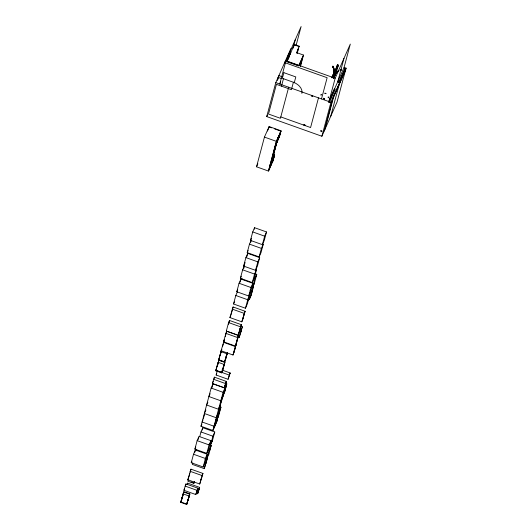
<?xml version="1.0" encoding="UTF-8"?>
<svg xmlns="http://www.w3.org/2000/svg" width="531" height="531" viewBox="0 0 531 531"><rect width="100%" height="100%" fill="white"/><g stroke="black" fill="none" stroke-linecap="round" stroke-linejoin="round"><path stroke-width="0.8" d="M209.526 451.131L209.898 449.153L209.539 451.144M219.907 355.637L220.119 354.801M217.458 417.054L218.068 415.142M251.88 292.183L252.238 290.191M229.266 375.815L229.578 374.879M240.895 332.167L241.393 330.521M270.618 163.993L271.089 162.937M274.295 149.53L274.945 148.441L274.361 149.53M197.094 490.843L197.346 490.14M206.008 457.264L206.632 455.863M208.092 450.388L207.468 451.795M234.277 351.257L234.529 350.546M250.008 293.019L249.384 294.426M220.431 354.097L220.232 354.449M344.081 67.43L328.941 101.594L335.161 78.256L350.301 44.093L344.081 67.43L346.066 68.141L337.026 102.085L321.886 136.248L266.735 116.581L275.781 82.63L290.922 48.467L289.441 54.009M277.268 80.546L278.118 77.36L281.43 78.542M277.839 79.564L278.894 75.601L282.207 76.783M273.146 154.322L274.64 154.853L273.133 160.508L268.46 171.055L256.533 166.8L264.445 137.098L269.117 126.557L281.045 130.812L279.538 136.467L274.866 147.014L272.536 155.855M284.729 63.07L285.154 61.483M296.139 45.221L301.11 26.55L285.97 60.713L279.757 84.051L280.753 81.794M268.739 127.971L269.117 126.557M286.647 61.662L288.306 55.443L289.302 55.795L288.446 59.001M294.977 45.095L299.238 46.609L299.331 46.257L294.366 44.485L286.793 61.709L298.714 65.963L303.486 55.065L296.53 52.582M287.218 60.687L289.083 53.684L290.079 54.036M281.483 86.141L283.461 78.714M293.066 48.122L295.342 39.566M293.231 47.797L294.366 44.485M297.114 52.947L298.243 48.719M297.168 53.439L298.614 48.016M288.685 87.203L280.434 118.3L268.513 114.046L276.425 84.343L291.419 89.686L293.397 82.259A11.111 7.633 23.9 0 1 301.854 93.403M268.46 171.055L276.372 141.352L281.045 130.812M269.994 165.4L268.58 170.703L270.299 166.834L271.706 161.53L269.994 165.4L274.64 154.853M270.093 165.048L272.443 156.207M276.399 141.352L274.985 146.656L276.704 142.793L278.111 137.489L276.399 141.352L264.445 137.098M274.414 149.417L274.7 148.355M180.699 502.326L183.899 491.726L189.859 493.857L186.666 504.45L180.699 502.326L181.323 500.919M183.905 490.292L185.969 483.94L197.897 488.195L195.833 494.547L183.905 490.292L184.529 488.892M191.246 462.727L193.51 454.244L195.381 450.022L207.302 454.277L205.012 462.767L203.174 466.981L191.246 462.727L191.87 461.326M194.877 449.12L197.134 440.637L199.006 436.416L210.926 440.67L208.637 449.153L206.798 453.374L194.877 449.12L195.806 447.016M220.053 409.328L216.635 422.052L212.891 430.488L200.97 426.234L211.139 388.048L213.011 383.827L224.938 388.081L218.122 413.543M212.354 383.508L214.418 377.156L226.339 381.411L224.274 387.763L212.354 383.508L213.283 381.397M215.752 370.751L218.945 360.157L224.905 362.281L221.712 372.875L215.752 370.751L216.396 369.224M227.334 353.175L224.547 362.228L218.586 360.098L221.779 349.504L220.962 352.591M233.003 355L236.195 344.407L233.003 355L221.075 350.745L224.274 340.152L223.657 342.468M223.458 341.805L226.657 331.211L238.578 335.466L235.386 346.059L223.458 341.805L224.394 339.694M228.582 322.576L226.319 331.059L238.246 335.313L241.439 324.72L229.518 320.465L228.582 322.576L240.503 326.824L238.246 335.313M229.916 317.571L233.109 306.978L245.037 311.232L241.837 321.826L229.916 317.571L230.846 315.46M245.461 308.232L247.751 299.743L249.59 295.528L247.3 304.011L245.461 308.232L233.534 303.978L235.797 295.488L237.35 291.977M236.793 291.758L239.05 283.269L240.921 279.054L252.842 283.302L250.552 291.791L248.714 296.006L236.793 291.758L237.729 289.647M252.298 282.558L254.555 274.076L256.427 269.854L254.163 278.344L252.298 282.558L240.37 278.31L242.634 269.821L244.506 265.606L243.683 268.693M243.629 266.084L245.886 257.601L247.758 253.38L259.679 257.635L257.422 266.124L255.55 270.339L243.629 266.084L245.183 262.573M259.135 256.885L261.398 248.395L263.27 244.18L261.006 252.663L259.135 256.885L247.214 252.63L249.47 244.141L251.03 240.629M250.466 240.41L252.729 231.921L254.601 227.706L266.522 231.954L264.259 240.443L262.394 244.658L250.466 240.41L251.402 238.3M271.182 162.586L273.538 153.744M273.631 153.393L275.981 144.551M186.042 503.833L180.825 501.968L183.772 492.078L182.199 497.998M221.659 349.856L218.712 359.746L223.929 361.604M271.261 162.406L273.611 153.572M273.704 153.213L276.06 144.379M274.155 152.337L271.806 161.178L276.731 142.793M274.255 151.985L276.605 143.144M217.836 364.206L218.818 360.509M220.478 354.29L221.069 352.073M181.635 500.215L182.87 495.582M183.281 494.042L183.899 491.726M185.405 486.064L185.969 483.94M203.446 418.342L204.681 413.709M214.039 378.57L214.418 377.156M217.298 366.324L217.916 364.014M218.327 362.467L218.945 360.157M222.628 346.325L223.246 344.008M225.217 336.608L226.657 331.211M228.489 324.322L229.518 320.465M231.051 314.691L232.286 310.064M232.697 308.518L233.109 306.978M194.764 452.339L195.381 450.022M198.182 439.502L198.8 437.192M211.982 387.69L213.011 383.827M240.098 282.14L240.921 279.054M246.935 256.466L247.758 253.38M250.725 242.236L251.342 239.926M254.19 229.246L254.601 227.706M187.801 479.765L190.994 469.172L202.922 473.426L199.722 484.02L187.801 479.765L188.731 477.654M188.936 476.884L189.759 473.798M190.171 472.258L190.994 469.172M188.266 479.679L187.855 481.219L193.815 483.349L194.439 481.942M192.746 462.853L192.335 464.399L204.256 468.654L207.455 458.054L204.256 468.654M195.932 450.892L196.344 449.352M199.742 436.582L200.977 431.949L202.849 427.734L214.77 431.988L212.48 440.471L210.641 444.693L209.148 444.162M230.129 372.935L228.065 379.287L216.137 375.039L217.265 370.791L229.193 375.045L230.129 372.935L221.931 370.014M241.532 279.711L241.944 278.171M187.337 484.551L187.715 483.137L199.643 487.392L197.698 493.392M202.231 430.05L202.849 427.734M300.267 66.222L302.77 56.824L299.026 65.26M300.473 66.382L303.486 55.065M186.666 504.45L189.859 493.857M221.712 372.875L224.905 362.281M224.547 362.228L227.361 352.571M189.733 494.208L186.793 504.098L189.733 494.208L184.516 492.343M221.839 372.523L224.002 364.392M224.673 361.877L226.837 353.739L220.85 351.615M222.615 370.764L224.779 362.633M225.449 360.118L227.414 352.75M193.815 483.349L194.333 481.517M195.833 494.547L197.897 488.195M203.174 466.981L205.464 458.499L207.302 454.277M206.798 453.374L209.088 444.892L210.926 440.67M212.891 430.488L223.1 392.303L226.803 383.867L225.317 383.336M224.274 387.763L226.339 381.411M235.386 346.059L237.676 337.57M241.837 321.826L245.037 311.232M248.714 296.006L251.004 287.523L252.842 283.302M255.55 270.339L257.814 261.856L259.679 257.635M262.394 244.658L264.65 236.176L266.522 231.954M196.735 492.436L197.771 488.547M214.929 424.136L217.093 416.005M221.473 399.206L222.204 397.301L222.097 397.799M225.177 385.652L226.213 381.762M233.905 352.889L234.967 348.913M236.069 344.758L234.184 350.672M236.288 343.949L238.452 335.818M241.313 325.072L238.373 334.961M242.74 319.715L244.91 311.584L244.127 313.343L232.173 309.088M214.962 424.136L217.252 415.654M199.722 484.02L202.796 473.778M216.794 419.915L220.219 407.191L219.283 409.301M225.867 385.971L221.546 400.812M216.953 419.57L219.117 411.432M223.737 394.108L225.901 385.977M217.73 417.811L219.9 409.673M210.13 393.723L208.882 396.531L220.803 400.786L224.547 392.349L226.677 384.218M196.085 493.213L197.572 493.744L199.643 487.392M209.672 444.998L211.165 445.529L209.294 449.744L207.037 458.233L208.902 454.012M210.641 444.693L212.931 436.203L214.77 431.988M224.547 392.349L226.803 383.867M228.065 379.287L230.003 373.286M237.729 336.873L239.215 337.404L241.512 328.921M249.378 299.272L251.667 290.789L253.506 286.567L251.216 295.05L249.378 299.272L247.884 298.741M251.143 286.521L252.63 287.052L254.92 278.563L256.639 274.7M211.311 443.106L212.042 441.208L211.935 441.706M253.3 285.466L254.03 283.567L253.924 284.058M219.469 406.686L220.956 407.217L218.666 415.7L214.026 426.247L202.099 421.992L203.034 419.882M240.921 326.28L242.415 326.811L239.215 337.404M208.875 454.012L211.165 445.529M252.63 287.052L254.502 282.831L256.758 274.348L255.272 273.817M318.494 97.837L310.582 127.54L280.773 116.906M321.341 95.129A5.423 3.916 14.9 0 1 320.83 95.129L321.029 94.399A5.436 3.929 14.9 0 0 321.54 94.405M321.487 98.939L327.142 77.718L285.406 62.837M332.917 66.249A13.886 10.029 14.9 0 1 333.82 73.139L333.402 74.446L333.627 73.862A13.886 10.029 14.9 0 0 332.725 66.972L332.957 66.156A13.959 10.082 14.9 0 1 333.972 73.192L332.028 77.566M332.725 66.972L332.957 66.156M328.032 97.518A5.436 3.929 14.9 0 0 328.41 97.83L328.603 97.1A5.436 3.929 14.9 0 1 328.231 96.788M333.793 77.997L335.426 73.709A13.959 10.082 14.9 0 1 338.977 70.278M338.811 70.497A13.886 10.029 14.9 0 0 335.572 73.763L335.101 75.05M329.651 101.979L329.466 102.682L328.47 102.33L328.662 101.62L329.651 101.979L335.26 89.321L334.264 88.969M321.886 136.248L330.932 102.304L346.066 68.141M324.222 130.978L333.076 97.737L345.88 68.851L344.885 68.492L338.652 82.57M325.005 129.219L333.388 97.75L345.409 70.616M343.975 58.357L337.762 81.694L339.747 82.405L330.707 116.349M340.59 70.278A13.886 10.029 14.9 0 1 341.307 70.039L341.539 69.222A13.959 10.082 14.9 0 0 340.862 69.435M344.573 69.674L344.885 68.492M182.345 497.076L182.047 497.859L182.398 496.545M226.053 357.635L226.252 357.111M226.803 354.808L227.009 354.283M188.166 499.863L188.372 499.332M188.917 497.036L189.122 496.505M215.998 419.888L216.197 419.364M225.582 388.108L225.788 387.577M218.799 413.563L219.004 413.038M275.363 145.162C277.235 141.857 274.713 147.014 275.735 144.107M277.959 138.133L278.483 137.502L277.952 138.472M248.043 299.856C247.267 302.265 248.913 299.61 248.236 299.358M271.626 161.988L272.078 161.543L271.547 162.519M220.113 355.219L219.92 355.651M333.594 73.716L331.961 77.4L333.972 73.192M272.496 157.634L272.217 158.696M237.556 339.176L237.018 340.882L237.184 340.59M235.638 346.391L235.445 347.101M225.794 383.355L225.602 384.059M334.245 72.966L333.992 73.557L335.015 73.922L335.273 73.331A13.886 1.089 -70.4 0 0 338.433 65.233L337.411 64.868A13.886 1.089 -70.4 0 1 334.245 72.966L335.273 73.331L333.302 77.818M287.105 61.005L289.282 56.087M289.906 54.68L290.842 52.576M266.735 116.581L267.405 115.068M296.437 52.941L299.331 46.257M267.451 131.038L268.387 128.927M256.533 166.8L257.867 163.787M279.047 135.378L276.777 142.613L280.375 132.392L277.713 140.509M272.416 156.207L274.281 151.985M272.642 159.426L270.372 166.661L273.969 156.439L271.308 164.55M247.214 252.63L248.15 250.519M240.37 278.31L241.306 276.2M324.899 93.356A5.436 0.425 -70.4 0 1 324.919 93.197L325.941 93.562A5.436 0.425 -70.4 0 0 325.928 93.721M332.034 77.977L334.218 73.072A13.959 1.095 -70.4 0 0 337.45 64.775M332.632 77.088L333.654 74.831M323.465 98.653L324.527 98.925L323.465 98.653A5.436 0.425 -70.4 0 1 323.618 98.182M333.368 78.137L334.922 74.639A13.886 1.089 -70.4 0 1 336.807 71.393M333.481 78.09L335.426 73.709M233.534 303.978L234.47 301.867M333.614 78.084L335.572 73.763M341.539 69.222L341.499 69.309A13.886 10.029 14.9 0 0 340.783 69.554M341.307 70.039L341.347 69.946A13.959 10.082 14.9 0 0 340.67 70.165M328.968 100.923L330.216 98.109M330.528 97.405L331.775 94.591M332.087 93.887L333.953 89.673M339.07 82.318L344.413 70.265M221.075 350.745L221.699 349.345M218.586 360.098L219.522 357.987M254.893 278.563L256.758 274.348M252.756 286.7L254.468 282.831M249.504 298.92L251.216 295.05M216.137 375.039L216.761 373.632M240.503 326.824L241.439 324.72M207.867 402.206L206.619 405.02L218.546 409.275L220.411 405.053M239.474 330.806L240.258 329.047M239.428 330.979L240.211 329.227M238.578 335.466L237.642 337.57L225.721 333.322M242.415 326.811L241.479 328.921L239.985 328.39M205.915 409.992L204.362 413.503L216.283 417.758L220.956 407.217M200.97 426.234L201.906 424.13M224.852 389.688L224.474 391.101M223.06 396.405L222.874 397.108M218.672 408.923L220.385 405.053M219.668 409.135L219.482 409.839M187.091 484.544L187.715 483.137M217.69 416.556L217.498 416.988M214.053 426.247L217.637 418.162L216.602 422.052L213.017 430.137M217.305 419.397L216.694 421.242L216.933 420.817M180.825 501.968L181.35 500.799M194.459 481.823L193.941 482.991L190.961 481.929M209.327 449.75L211.039 445.881M206.433 461.764L206.055 463.185M202.922 473.426L201.986 475.53L190.058 471.282M200.957 479.513L201.734 477.754M200.91 479.692L201.687 477.933M199.517 487.743L198.733 489.502L197.213 488.971M199.092 489.336L198.899 490.04M197.572 493.744L198.508 491.633M332.087 77.387L333.07 75.183M251.92 292.123L251.86 291.605M337.411 64.868L338.433 65.233M335.804 70.948L336.827 71.313L335.765 71.035M334.218 73.072L335.247 73.437A13.959 1.095 -70.4 0 0 338.473 65.147M285.97 60.713L335.161 78.256M286.886 61.357L298.814 65.612M324.919 93.197L325.941 93.562M275.781 82.63L330.932 102.304M269.244 126.995L271.58 127.832M274.693 128.94L280.142 130.885M252.729 231.921L264.65 236.176M249.47 244.141L261.398 248.395M245.886 257.601L257.814 261.856M242.634 269.821L254.555 274.076M239.05 283.269L250.977 287.523M250.147 290.251L251.634 290.782M235.797 295.488L247.718 299.743M223.339 342.263L235.26 346.517M223.969 364.392L218.009 362.261L215.871 370.399L221.088 372.258M213.482 379.267L225.403 383.515M211.139 388.048L223.066 392.303M200.977 431.949L212.904 436.203M197.134 440.637L209.061 444.892M193.51 454.244L205.431 458.499M205.026 459.634L206.519 460.165M185.034 486.051L196.961 490.305M182.963 493.837L188.923 495.961M337.676 71.718A13.959 10.082 14.9 0 0 335.227 74.44L335.38 74.493A13.886 10.029 14.9 0 1 338.612 71.227M338.214 71.353A13.959 10.082 14.9 0 1 338.785 71.008M324.487 99.018A5.436 0.425 -70.4 0 1 324.64 98.547M334.152 73.69A13.959 1.095 -70.4 0 1 334.364 73.245A13.886 1.089 -70.4 0 0 334.138 73.763M334.563 72.833A13.959 1.095 -70.4 0 1 334.756 72.462A13.886 1.089 -70.4 0 0 334.576 72.847M335.393 71.366A13.959 1.095 -70.4 0 0 335.101 71.831A13.886 1.089 -70.4 0 1 335.3 71.559M332.764 66.886A13.959 10.082 14.9 0 1 333.939 73.358M333.242 74.652A0.889 0.611 23.9 0 1 334.576 74.539A0.889 0.611 23.9 0 1 334.49 75.594A0.889 0.611 23.9 0 1 333.229 74.818M333.78 74.745A0.889 0.611 23.9 0 1 333.74 73.796A0.889 0.611 23.9 0 1 334.988 74.114A0.889 0.611 23.9 0 1 334.809 75.01M333.733 74.559A0.757 0.518 23.9 0 1 333.926 73.842A0.757 0.518 23.9 0 1 334.928 74.201A0.757 0.518 23.9 0 1 334.742 74.917M218.779 410.642L219.144 408.678L218.792 410.576M221.035 402.153L221.407 400.195L221.042 402.126M283.873 72.674L282.366 78.329L294.293 82.584L295.8 76.929L283.873 72.674M274.042 156.26L272.635 161.563L274.514 155.205L274.042 156.26M280.448 132.219L279.04 137.522L280.919 131.164L280.448 132.219M304.044 124.593L303.858 125.303L304.847 125.655L305.04 124.944L304.044 124.593M311.77 95.6L311.578 96.303L312.573 96.662L312.759 95.952L311.77 95.6M320.936 130.619L320.751 131.323L321.74 131.681L321.932 130.971L320.936 130.619M333.78 73.915L332.154 77.566L333.78 73.915M333.481 75.13A0.757 0.518 23.9 0 0 334.729 75.329A0.757 0.518 23.9 0 0 334.026 74.4A0.757 0.518 23.9 0 0 333.481 75.13"/></g></svg>
